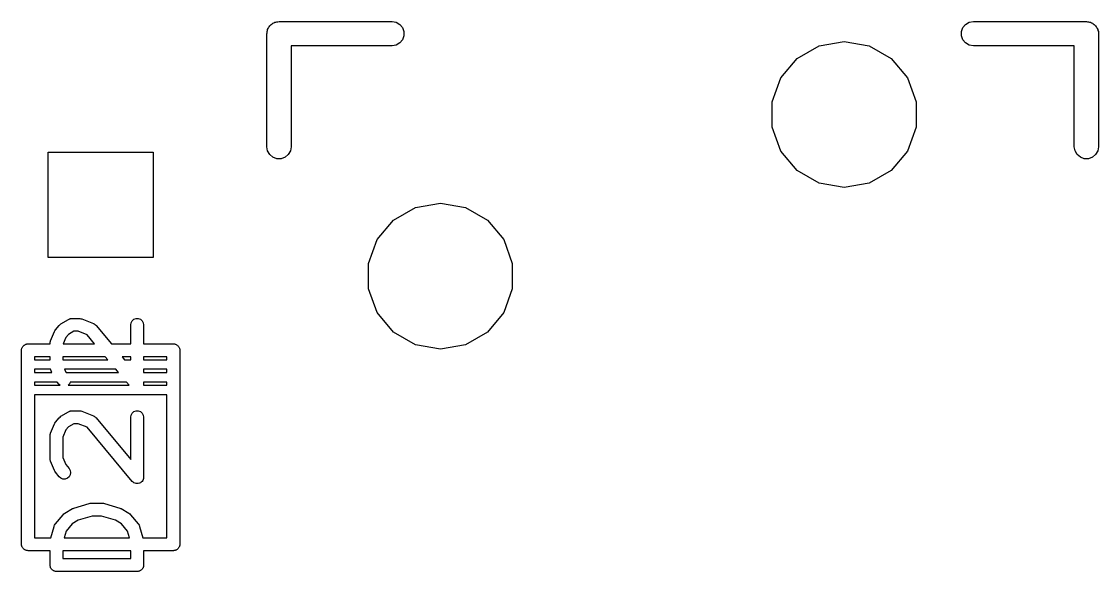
# Model space of a CAD drawing. Extents: x 47 to 330, y -254 to -153.
# Drawn here: x 189.72 to 206.66, y -182.1 to -173.46 of the extents above; entities that cross this region are included whole.
import ezdxf

# ---------------------------------------------------------------- set-up
doc = ezdxf.new("R2010")
doc.units = 0
doc.header["$MEASUREMENT"] = 0
doc.layers.add('BLACK', color=7, linetype='CONTINUOUS')

msp = doc.modelspace()

# ---------------------------------------------------------------- linework, layer by layer
at = {"layer": 'Black'}
for p, q in [((193.726, -173.468), (193.742, -173.462)), ((193.742, -173.462), (193.759, -173.462)), ((193.759, -173.462), (193.775, -173.459)), ((193.775, -173.459), (195.553, -173.459)), ((195.553, -173.459), (195.618, -173.471)), ((204.632, -173.471), (204.697, -173.459)), ((204.697, -173.459), (206.475, -173.459)), ((206.475, -173.459), (206.491, -173.462)), ((206.491, -173.462), (206.508, -173.462)), ((206.508, -173.462), (206.524, -173.468)), ((193.584, -173.65), (193.587, -173.634)), ((193.587, -173.617), (193.593, -173.601)), ((193.587, -173.634), (193.587, -173.617)), ((193.593, -173.601), (193.596, -173.585)), ((193.596, -173.585), (193.604, -173.57)), ((193.604, -173.57), (193.61, -173.555)), ((193.61, -173.555), (193.621, -173.542)), ((193.621, -173.542), (193.629, -173.528)), ((193.629, -173.528), (193.642, -173.517)), ((193.642, -173.517), (193.653, -173.504)), ((193.653, -173.504), (193.667, -173.496)), ((193.667, -173.496), (193.68, -173.485)), ((193.68, -173.485), (193.695, -173.479)), ((193.695, -173.479), (193.71, -173.471)), ((193.71, -173.471), (193.726, -173.468)), ((195.618, -173.471), (195.675, -173.504)), ((195.675, -173.504), (195.718, -173.555)), ((195.718, -173.555), (195.741, -173.617)), ((195.741, -173.617), (195.741, -173.683)), ((204.509, -173.617), (204.532, -173.555)), ((204.509, -173.683), (204.509, -173.617)), ((204.532, -173.555), (204.575, -173.504)), ((204.575, -173.504), (204.632, -173.471)), ((206.524, -173.468), (206.54, -173.471)), ((206.54, -173.471), (206.555, -173.479)), ((206.555, -173.479), (206.57, -173.485)), ((206.57, -173.485), (206.583, -173.496)), ((206.583, -173.496), (206.597, -173.504)), ((206.597, -173.504), (206.608, -173.517)), ((206.608, -173.517), (206.621, -173.528)), ((206.621, -173.528), (206.629, -173.542)), ((206.629, -173.542), (206.64, -173.555)), ((206.64, -173.555), (206.646, -173.57)), ((206.646, -173.57), (206.654, -173.585)), ((206.654, -173.585), (206.657, -173.601)), ((206.657, -173.601), (206.663, -173.617)), ((206.663, -173.617), (206.663, -173.634)), ((206.663, -173.634), (206.665, -173.65)), ((193.584, -175.428), (193.584, -173.65)), ((195.675, -173.796), (195.618, -173.829)), ((195.718, -173.745), (195.675, -173.796)), ((195.741, -173.683), (195.718, -173.745)), ((202.273, -173.842), (202.665, -173.773)), ((202.665, -173.773), (203.057, -173.842)), ((204.532, -173.745), (204.509, -173.683)), ((204.575, -173.796), (204.532, -173.745)), ((204.632, -173.829), (204.575, -173.796)), ((206.665, -173.65), (206.665, -175.428)), ((195.553, -173.84), (193.965, -173.84)), ((193.965, -173.84), (193.965, -175.428)), ((195.618, -173.829), (195.553, -173.84)), ((201.927, -174.041), (202.273, -173.842)), ((203.057, -173.842), (203.403, -174.041)), ((204.697, -173.84), (204.632, -173.829)), ((206.284, -173.84), (204.697, -173.84)), ((206.284, -175.428), (206.284, -173.84)), ((201.671, -174.346), (201.927, -174.041)), ((203.403, -174.041), (203.659, -174.346)), ((201.535, -174.721), (201.671, -174.346)), ((203.659, -174.346), (203.795, -174.721)), ((201.535, -175.119), (201.535, -174.721)), ((203.795, -174.721), (203.795, -175.119)), ((201.671, -175.494), (201.535, -175.119)), ((203.795, -175.119), (203.659, -175.494)), ((193.596, -175.493), (193.584, -175.428)), ((193.629, -175.55), (193.596, -175.493)), ((193.954, -175.493), (193.921, -175.55)), ((193.965, -175.428), (193.954, -175.493)), ((201.927, -175.799), (201.671, -175.494)), ((203.659, -175.494), (203.403, -175.799)), ((206.296, -175.493), (206.284, -175.428)), ((206.329, -175.55), (206.296, -175.493)), ((206.654, -175.493), (206.621, -175.55)), ((206.665, -175.428), (206.654, -175.493)), ((190.144, -177.165), (190.144, -175.514)), ((190.144, -175.514), (191.796, -175.514)), ((191.796, -175.514), (191.796, -177.165)), ((193.68, -175.593), (193.629, -175.55)), ((193.742, -175.616), (193.68, -175.593)), ((193.808, -175.616), (193.742, -175.616)), ((193.87, -175.593), (193.808, -175.616)), ((193.921, -175.55), (193.87, -175.593)), ((206.38, -175.593), (206.329, -175.55)), ((206.442, -175.616), (206.38, -175.593)), ((206.508, -175.616), (206.442, -175.616)), ((206.57, -175.593), (206.508, -175.616)), ((206.621, -175.55), (206.57, -175.593)), ((202.273, -175.998), (201.927, -175.799)), ((203.403, -175.799), (203.057, -175.998)), ((202.665, -176.067), (202.273, -175.998)), ((203.057, -175.998), (202.665, -176.067)), ((195.923, -176.382), (196.315, -176.313)), ((196.315, -176.313), (196.707, -176.382)), ((195.577, -176.581), (195.923, -176.382)), ((196.707, -176.382), (197.053, -176.581)), ((195.321, -176.886), (195.577, -176.581)), ((197.053, -176.581), (197.309, -176.886)), ((195.185, -177.261), (195.321, -176.886)), ((197.309, -176.886), (197.445, -177.261)), ((191.796, -177.165), (190.144, -177.165)), ((195.185, -177.659), (195.185, -177.261)), ((197.445, -177.261), (197.445, -177.659)), ((195.321, -178.034), (195.185, -177.659)), ((197.445, -177.659), (197.309, -178.034)), ((195.577, -178.339), (195.321, -178.034)), ((197.309, -178.034), (197.053, -178.339)), ((190.343, -178.212), (190.464, -178.14)), ((190.464, -178.14), (190.473, -178.136)), ((190.473, -178.136), (190.482, -178.131)), ((190.482, -178.131), (190.49, -178.13)), ((190.49, -178.13), (190.497, -178.127)), ((190.497, -178.127), (190.507, -178.127)), ((190.507, -178.127), (190.516, -178.125)), ((190.516, -178.125), (190.637, -178.125)), ((190.637, -178.125), (190.639, -178.126)), ((190.639, -178.126), (190.641, -178.125)), ((190.641, -178.125), (190.656, -178.129)), ((190.656, -178.129), (190.672, -178.131)), ((190.672, -178.131), (190.674, -178.132)), ((190.674, -178.132), (190.675, -178.133)), ((190.675, -178.133), (190.857, -178.205)), ((190.857, -178.205), (190.863, -178.209)), ((191.443, -178.227), (191.449, -178.192)), ((191.449, -178.192), (191.467, -178.162)), ((191.467, -178.162), (191.494, -178.139)), ((191.494, -178.139), (191.527, -178.127)), ((191.527, -178.127), (191.562, -178.127)), ((191.562, -178.127), (191.595, -178.139)), ((191.595, -178.139), (191.622, -178.162)), ((191.622, -178.162), (191.64, -178.192)), ((191.64, -178.192), (191.646, -178.227)), ((190.181, -178.478), (190.241, -178.333)), ((190.241, -178.333), (190.249, -178.32)), ((190.249, -178.32), (190.257, -178.307)), ((190.257, -178.307), (190.317, -178.234)), ((190.317, -178.234), (190.33, -178.223)), ((190.33, -178.223), (190.343, -178.212)), ((190.463, -178.378), (190.423, -178.425)), ((190.545, -178.328), (190.463, -178.378)), ((190.618, -178.328), (190.545, -178.328)), ((190.757, -178.384), (190.618, -178.328)), ((190.863, -178.209), (190.87, -178.212)), ((190.87, -178.212), (190.878, -178.218)), ((190.878, -178.218), (190.887, -178.224)), ((190.887, -178.224), (190.891, -178.23)), ((190.891, -178.23), (190.897, -178.234)), ((190.897, -178.234), (191.139, -178.524)), ((191.443, -178.524), (191.443, -178.227)), ((191.646, -178.227), (191.646, -178.524)), ((195.923, -178.538), (195.577, -178.339)), ((197.053, -178.339), (196.707, -178.538)), ((189.762, -178.548), (189.769, -178.544)), ((189.769, -178.544), (189.776, -178.538)), ((189.776, -178.538), (189.785, -178.535)), ((189.785, -178.535), (189.792, -178.531)), ((189.792, -178.531), (189.801, -178.529)), ((189.801, -178.529), (189.809, -178.526)), ((189.809, -178.526), (189.818, -178.526)), ((189.818, -178.526), (189.827, -178.524)), ((189.827, -178.524), (190.173, -178.524)), ((190.173, -178.512), (190.176, -178.498)), ((190.173, -178.515), (190.173, -178.512)), ((190.173, -178.517), (190.173, -178.515)), ((190.173, -178.524), (190.173, -178.517)), ((190.176, -178.498), (190.179, -178.482)), ((190.179, -178.482), (190.18, -178.48)), ((190.18, -178.48), (190.181, -178.478)), ((190.423, -178.425), (190.382, -178.524)), ((190.382, -178.524), (190.874, -178.524)), ((190.874, -178.524), (190.757, -178.384)), ((191.139, -178.524), (191.443, -178.524)), ((191.646, -178.524), (192.113, -178.524)), ((192.113, -178.524), (192.122, -178.526)), ((192.122, -178.526), (192.131, -178.526)), ((192.131, -178.526), (192.139, -178.529)), ((192.139, -178.529), (192.148, -178.531)), ((192.148, -178.531), (192.155, -178.535)), ((192.155, -178.535), (192.164, -178.538)), ((192.164, -178.538), (192.171, -178.544)), ((192.171, -178.544), (192.178, -178.548)), ((196.315, -178.607), (195.923, -178.538)), ((196.707, -178.538), (196.315, -178.607)), ((189.725, -178.626), (189.727, -178.617)), ((189.725, -181.674), (189.725, -178.626)), ((189.727, -178.608), (189.73, -178.6)), ((189.727, -178.617), (189.727, -178.608)), ((189.73, -178.6), (189.732, -178.591)), ((189.732, -178.591), (189.736, -178.584)), ((189.736, -178.584), (189.739, -178.575)), ((189.739, -178.575), (189.745, -178.568)), ((189.745, -178.568), (189.749, -178.561)), ((189.749, -178.561), (189.756, -178.555)), ((189.756, -178.555), (189.762, -178.548)), ((192.178, -178.548), (192.184, -178.555)), ((192.184, -178.555), (192.191, -178.561)), ((192.191, -178.561), (192.195, -178.568)), ((192.195, -178.568), (192.201, -178.575)), ((192.201, -178.575), (192.204, -178.584)), ((192.204, -178.584), (192.208, -178.591)), ((192.208, -178.591), (192.21, -178.6)), ((192.21, -178.6), (192.213, -178.608)), ((192.213, -178.608), (192.213, -178.617)), ((192.213, -178.617), (192.215, -178.626)), ((192.215, -178.626), (192.215, -181.674)), ((190.173, -178.728), (189.929, -178.728)), ((189.929, -178.728), (189.929, -178.775)), ((189.929, -178.775), (189.97, -178.775)), ((189.97, -178.775), (190.173, -178.775)), ((190.173, -178.775), (190.173, -178.728)), ((190.376, -178.728), (190.376, -178.775)), ((191.043, -178.728), (190.376, -178.728)), ((190.376, -178.775), (191.083, -178.775)), ((191.083, -178.775), (191.043, -178.728)), ((191.308, -178.728), (191.347, -178.775)), ((191.443, -178.728), (191.308, -178.728)), ((191.347, -178.775), (191.443, -178.775)), ((191.443, -178.775), (191.443, -178.728)), ((191.646, -178.728), (191.646, -178.775)), ((192.011, -178.728), (191.646, -178.728)), ((191.646, -178.775), (192.011, -178.775)), ((192.011, -178.775), (192.011, -178.728)), ((189.97, -178.925), (189.929, -178.925)), ((189.929, -178.925), (189.929, -178.975)), ((189.929, -178.975), (190.204, -178.975)), ((190.183, -178.925), (189.97, -178.925)), ((190.204, -178.975), (190.183, -178.925)), ((190.403, -178.925), (190.423, -178.972)), ((191.208, -178.925), (190.403, -178.925)), ((190.423, -178.972), (190.425, -178.975)), ((190.425, -178.975), (191.25, -178.975)), ((191.25, -178.975), (191.208, -178.925)), ((191.646, -178.925), (191.646, -178.975)), ((192.011, -178.925), (191.646, -178.925)), ((191.646, -178.975), (192.011, -178.975)), ((192.011, -178.975), (192.011, -178.925)), ((189.929, -179.125), (189.929, -179.175)), ((190.286, -179.125), (189.929, -179.125)), ((189.929, -179.175), (190.332, -179.175)), ((190.317, -179.163), (190.286, -179.125)), ((190.332, -179.175), (190.317, -179.163)), ((190.473, -179.163), (190.459, -179.175)), ((190.459, -179.175), (191.416, -179.175)), ((190.491, -179.133), (190.473, -179.163)), ((190.492, -179.125), (190.491, -179.133)), ((191.375, -179.125), (190.492, -179.125)), ((191.416, -179.175), (191.375, -179.125)), ((191.646, -179.171), (191.645, -179.175)), ((191.645, -179.175), (192.011, -179.175)), ((191.646, -179.125), (191.646, -179.17)), ((192.011, -179.125), (191.646, -179.125)), ((191.646, -179.17), (191.646, -179.17)), ((191.646, -179.17), (191.646, -179.171)), ((192.011, -179.175), (192.011, -179.125)), ((189.929, -179.325), (189.929, -181.572)), ((192.011, -179.325), (189.929, -179.325)), ((192.011, -181.572), (192.011, -179.325)), ((190.257, -179.758), (190.317, -179.686)), ((190.317, -179.686), (190.33, -179.675)), ((190.33, -179.675), (190.343, -179.664)), ((190.343, -179.664), (190.464, -179.591)), ((190.464, -179.591), (190.473, -179.588)), ((190.473, -179.588), (190.482, -179.583)), ((190.482, -179.583), (190.49, -179.581)), ((190.49, -179.581), (190.497, -179.579)), ((190.497, -179.579), (190.507, -179.578)), ((190.507, -179.578), (190.516, -179.577)), ((190.516, -179.577), (190.637, -179.577)), ((190.637, -179.577), (190.639, -179.577)), ((190.639, -179.577), (190.641, -179.577)), ((190.641, -179.577), (190.656, -179.58)), ((190.656, -179.58), (190.672, -179.583)), ((190.672, -179.583), (190.674, -179.584)), ((190.674, -179.584), (190.675, -179.584)), ((190.675, -179.584), (190.857, -179.657)), ((190.857, -179.657), (190.863, -179.66)), ((190.863, -179.66), (190.87, -179.663)), ((190.87, -179.663), (190.878, -179.67)), ((190.878, -179.67), (190.887, -179.675)), ((190.887, -179.675), (190.891, -179.681)), ((190.891, -179.681), (190.897, -179.686)), ((190.897, -179.686), (191.443, -180.341)), ((191.443, -179.678), (191.449, -179.644)), ((191.443, -180.341), (191.443, -179.678)), ((191.449, -179.644), (191.467, -179.613)), ((191.467, -179.613), (191.494, -179.59)), ((191.494, -179.59), (191.527, -179.578)), ((191.527, -179.578), (191.562, -179.578)), ((191.562, -179.578), (191.595, -179.59)), ((191.595, -179.59), (191.622, -179.613)), ((191.622, -179.613), (191.64, -179.644)), ((191.64, -179.644), (191.646, -179.678)), ((191.646, -179.678), (191.646, -180.622)), ((190.181, -179.929), (190.241, -179.784)), ((190.241, -179.784), (190.249, -179.772)), ((190.249, -179.772), (190.257, -179.758)), ((190.423, -179.877), (190.376, -179.989)), ((190.463, -179.829), (190.423, -179.877)), ((190.545, -179.78), (190.463, -179.829)), ((190.618, -179.78), (190.545, -179.78)), ((190.757, -179.836), (190.618, -179.78)), ((191.466, -180.687), (190.757, -179.836)), ((190.173, -179.964), (190.176, -179.949)), ((190.173, -179.966), (190.173, -179.964)), ((190.173, -179.969), (190.173, -179.966)), ((190.173, -180.331), (190.173, -179.969)), ((190.176, -179.949), (190.179, -179.934)), ((190.179, -179.934), (190.18, -179.932)), ((190.18, -179.932), (190.181, -179.929)), ((190.376, -179.989), (190.376, -180.311)), ((190.173, -180.334), (190.173, -180.331)), ((190.173, -180.336), (190.173, -180.334)), ((190.176, -180.351), (190.173, -180.336)), ((190.179, -180.366), (190.176, -180.351)), ((190.18, -180.368), (190.179, -180.366)), ((190.181, -180.371), (190.18, -180.368)), ((190.241, -180.516), (190.181, -180.371)), ((190.376, -180.311), (190.423, -180.423)), ((190.249, -180.528), (190.241, -180.516)), ((190.257, -180.542), (190.249, -180.528)), ((190.317, -180.614), (190.257, -180.542)), ((190.423, -180.423), (190.474, -180.484)), ((190.474, -180.484), (190.491, -180.515)), ((190.491, -180.515), (190.497, -180.549)), ((190.497, -180.549), (190.491, -180.584)), ((190.344, -180.637), (190.317, -180.614)), ((190.377, -180.649), (190.344, -180.637)), ((190.413, -180.649), (190.377, -180.649)), ((190.446, -180.637), (190.413, -180.649)), ((190.473, -180.615), (190.446, -180.637)), ((190.491, -180.584), (190.473, -180.615)), ((191.467, -180.687), (191.466, -180.687)), ((191.48, -180.698), (191.467, -180.687)), ((191.467, -180.687), (191.467, -180.687)), ((191.493, -180.71), (191.48, -180.698)), ((191.494, -180.71), (191.493, -180.71)), ((191.51, -180.716), (191.494, -180.71)), ((191.494, -180.71), (191.494, -180.71)), ((191.527, -180.722), (191.51, -180.716)), ((191.544, -180.722), (191.527, -180.722)), ((191.527, -180.722), (191.527, -180.722)), ((191.527, -180.722), (191.527, -180.722)), ((191.562, -180.722), (191.544, -180.722)), ((191.579, -180.716), (191.562, -180.722)), ((191.562, -180.722), (191.562, -180.722)), ((191.562, -180.722), (191.562, -180.722)), ((191.595, -180.71), (191.579, -180.716)), ((191.609, -180.698), (191.595, -180.71)), ((191.595, -180.71), (191.595, -180.71)), ((191.595, -180.71), (191.595, -180.71)), ((191.622, -180.687), (191.609, -180.698)), ((191.631, -180.672), (191.622, -180.687)), ((191.622, -180.687), (191.622, -180.687)), ((191.622, -180.687), (191.622, -180.687)), ((191.64, -180.657), (191.631, -180.672)), ((191.643, -180.639), (191.64, -180.656)), ((191.64, -180.656), (191.64, -180.657)), ((191.64, -180.657), (191.64, -180.657)), ((191.646, -180.622), (191.643, -180.639)), ((191.646, -180.622), (191.646, -180.622)), ((191.646, -180.622), (191.646, -180.622)), ((190.548, -181.105), (190.79, -181.032)), ((190.79, -181.032), (190.804, -181.031)), ((190.804, -181.031), (190.819, -181.028)), ((190.819, -181.028), (191, -181.028)), ((191, -181.028), (191.015, -181.031)), ((191.015, -181.031), (191.029, -181.032)), ((191.029, -181.032), (191.271, -181.105)), ((190.257, -181.355), (190.378, -181.21)), ((190.378, -181.21), (190.391, -181.199)), ((190.391, -181.199), (190.404, -181.188)), ((190.404, -181.188), (190.525, -181.115)), ((190.525, -181.115), (190.536, -181.111)), ((190.536, -181.111), (190.548, -181.105)), ((190.834, -181.231), (190.618, -181.296)), ((190.985, -181.231), (190.834, -181.231)), ((191.201, -181.296), (190.985, -181.231)), ((191.271, -181.105), (191.283, -181.111)), ((191.283, -181.111), (191.294, -181.115)), ((191.294, -181.115), (191.415, -181.188)), ((191.415, -181.188), (191.428, -181.199)), ((191.428, -181.199), (191.441, -181.21)), ((191.441, -181.21), (191.562, -181.355)), ((190.187, -181.572), (190.237, -181.393)), ((190.237, -181.393), (190.239, -181.389)), ((190.239, -181.386), (190.246, -181.374)), ((190.239, -181.389), (190.239, -181.386)), ((190.246, -181.374), (190.252, -181.361)), ((190.252, -181.361), (190.255, -181.358)), ((190.255, -181.358), (190.257, -181.355)), ((190.523, -181.353), (190.427, -181.468)), ((190.618, -181.296), (190.523, -181.353)), ((191.296, -181.353), (191.201, -181.296)), ((191.392, -181.468), (191.296, -181.353)), ((191.562, -181.355), (191.564, -181.358)), ((191.564, -181.358), (191.567, -181.361)), ((191.567, -181.361), (191.573, -181.374)), ((191.573, -181.374), (191.58, -181.386)), ((191.58, -181.386), (191.58, -181.389)), ((191.58, -181.389), (191.582, -181.393)), ((191.582, -181.393), (191.632, -181.572)), ((189.929, -181.572), (190.187, -181.572)), ((190.427, -181.468), (190.398, -181.572)), ((190.398, -181.572), (191.421, -181.572)), ((191.421, -181.572), (191.392, -181.468)), ((191.632, -181.572), (192.011, -181.572)), ((189.727, -181.683), (189.725, -181.674)), ((189.727, -181.692), (189.727, -181.683)), ((189.73, -181.7), (189.727, -181.692)), ((189.732, -181.709), (189.73, -181.7)), ((189.736, -181.716), (189.732, -181.709)), ((189.739, -181.725), (189.736, -181.716)), ((189.745, -181.732), (189.739, -181.725)), ((189.749, -181.739), (189.745, -181.732)), ((189.756, -181.745), (189.749, -181.739)), ((189.762, -181.752), (189.756, -181.745)), ((189.769, -181.756), (189.762, -181.752)), ((189.776, -181.762), (189.769, -181.756)), ((189.785, -181.765), (189.776, -181.762)), ((189.792, -181.769), (189.785, -181.765)), ((192.155, -181.765), (192.148, -181.769)), ((192.164, -181.762), (192.155, -181.765)), ((192.171, -181.756), (192.164, -181.762)), ((192.178, -181.752), (192.171, -181.756)), ((192.184, -181.745), (192.178, -181.752)), ((192.191, -181.739), (192.184, -181.745)), ((192.195, -181.732), (192.191, -181.739)), ((192.201, -181.725), (192.195, -181.732)), ((192.204, -181.716), (192.201, -181.725)), ((192.208, -181.709), (192.204, -181.716)), ((192.21, -181.7), (192.208, -181.709)), ((192.213, -181.692), (192.21, -181.7)), ((192.215, -181.674), (192.213, -181.683)), ((192.213, -181.683), (192.213, -181.692)), ((189.801, -181.771), (189.792, -181.769)), ((189.809, -181.774), (189.801, -181.771)), ((189.818, -181.774), (189.809, -181.774)), ((189.827, -181.776), (189.818, -181.774)), ((190.173, -181.776), (189.827, -181.776)), ((190.173, -182.001), (190.173, -181.776)), ((190.376, -181.776), (190.376, -181.899)), ((191.443, -181.776), (190.376, -181.776)), ((190.376, -181.899), (191.443, -181.899)), ((191.443, -181.899), (191.443, -181.776)), ((192.113, -181.776), (191.646, -181.776)), ((191.646, -181.776), (191.646, -182.001)), ((192.122, -181.774), (192.113, -181.776)), ((192.131, -181.774), (192.122, -181.774)), ((192.139, -181.771), (192.131, -181.774)), ((192.148, -181.769), (192.139, -181.771)), ((190.174, -182.009), (190.173, -182.001)), ((190.174, -182.018), (190.174, -182.009)), ((190.178, -182.027), (190.174, -182.018)), ((190.179, -182.035), (190.178, -182.027)), ((190.183, -182.043), (190.179, -182.035)), ((190.187, -182.051), (190.183, -182.043)), ((190.192, -182.058), (190.187, -182.051)), ((190.197, -182.066), (190.192, -182.058)), ((190.204, -182.072), (190.197, -182.066)), ((190.209, -182.078), (190.204, -182.072)), ((190.217, -182.083), (190.209, -182.078)), ((190.224, -182.089), (190.217, -182.083)), ((190.232, -182.092), (190.224, -182.089)), ((190.24, -182.096), (190.232, -182.092)), ((190.249, -182.098), (190.24, -182.096)), ((190.257, -182.101), (190.249, -182.098)), ((190.266, -182.101), (190.257, -182.101)), ((190.275, -182.102), (190.266, -182.101)), ((191.545, -182.102), (190.275, -182.102)), ((191.553, -182.101), (191.545, -182.102)), ((191.562, -182.101), (191.553, -182.101)), ((191.571, -182.098), (191.562, -182.101)), ((191.579, -182.096), (191.571, -182.098)), ((191.587, -182.092), (191.579, -182.096)), ((191.595, -182.089), (191.587, -182.092)), ((191.602, -182.083), (191.595, -182.089)), ((191.61, -182.078), (191.602, -182.083)), ((191.616, -182.072), (191.61, -182.078)), ((191.622, -182.066), (191.616, -182.072)), ((191.627, -182.058), (191.622, -182.066)), ((191.633, -182.051), (191.627, -182.058)), ((191.636, -182.043), (191.633, -182.051)), ((191.64, -182.035), (191.636, -182.043)), ((191.642, -182.027), (191.64, -182.035)), ((191.645, -182.018), (191.642, -182.027)), ((191.646, -182.001), (191.645, -182.009)), ((191.645, -182.009), (191.645, -182.018))]:
    msp.add_line(p, q, dxfattribs=at)

doc.saveas('drawing.dxf')
